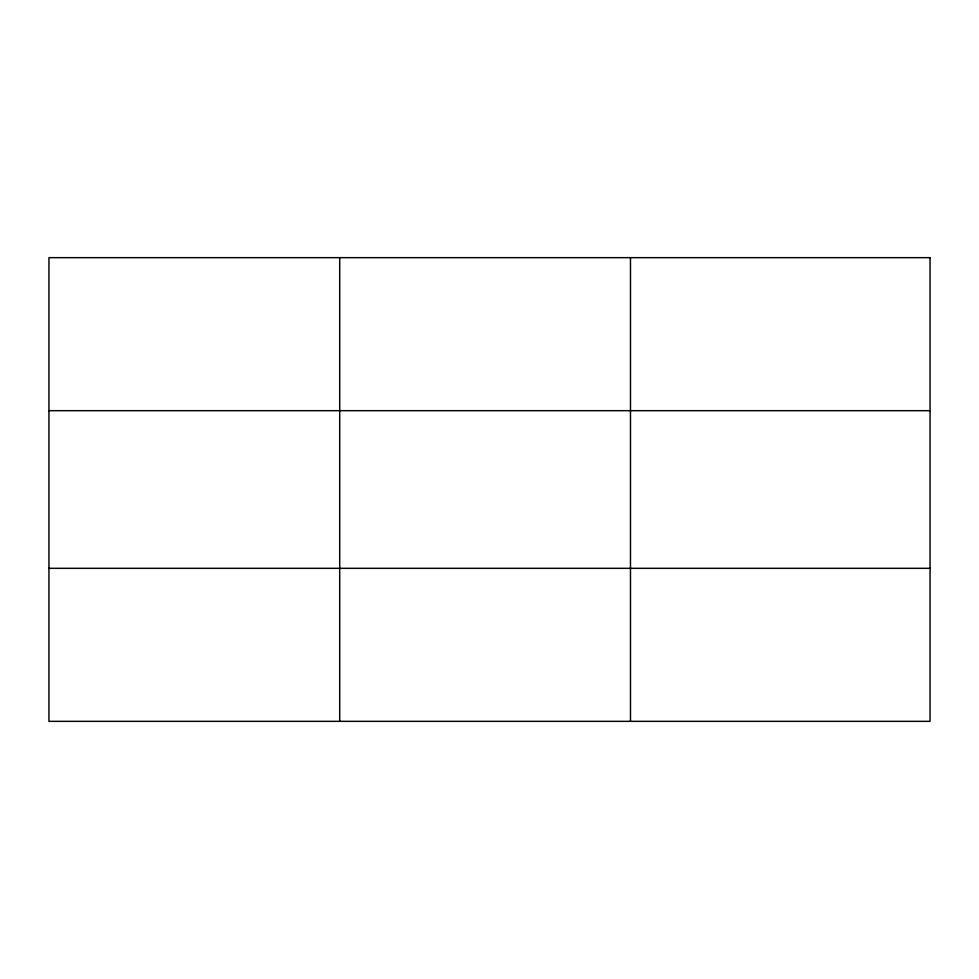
<?xml version="1.0" encoding="UTF-8"?>
<svg xmlns="http://www.w3.org/2000/svg" width="979" height="979" viewBox="0 0 979 979"><rect width="100%" height="100%" fill="white"/><g stroke="black" fill="none" stroke-linecap="round" stroke-linejoin="round"><path stroke-width="1.47" d="M339.713 721.339L339.713 257.661M630.476 721.339L630.476 257.661M48.95 410.678L930.05 410.678M48.95 568.322L930.05 568.322M930.05 257.661L48.95 257.661L48.95 721.339L930.05 721.339L930.05 257.661"/></g></svg>
